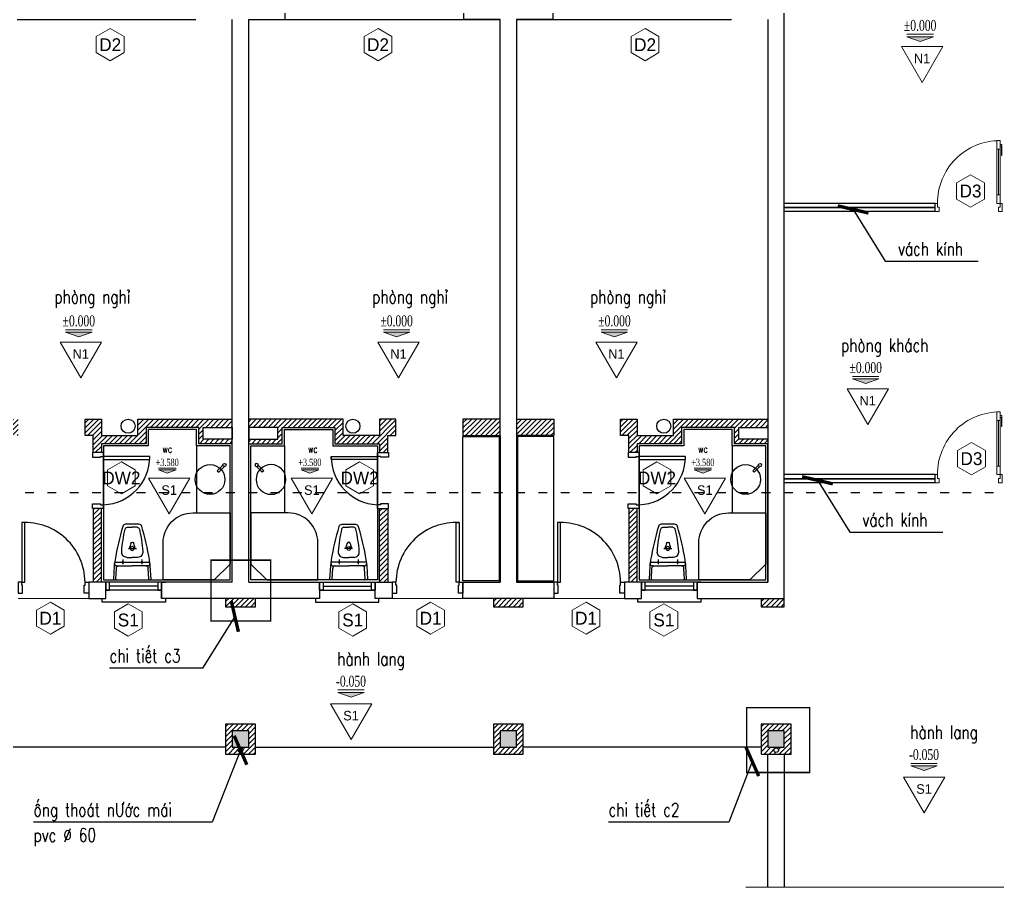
# Model space of a CAD drawing. Header units: inches. Extents: x 7154 to 95401, y -113037 to 84761.
# Drawn here: x 39985 to 53130, y 37877 to 49715 of the extents above; entities that cross this region are included whole.
import ezdxf
from ezdxf.enums import TextEntityAlignment as Align

# ---------------------------------------------------------------- set-up
doc = ezdxf.new("R2010")
doc.units = ezdxf.units.IN
doc.header["$MEASUREMENT"] = 0
doc.linetypes.add('ACAD_ISO03W100', pattern=[30, 12, -18])
doc.linetypes.add('HIDDEN2', pattern=[0.1875, 0.125, -0.0625])
for name, color, linetype in [('1', 1, 'Continuous'), ('33-Thiet bi', 33, 'Continuous'), ('HATCH', 8, 'Continuous'), ('NOITHAT', 8, 'Continuous'), ('TEXT', 2, 'Continuous'), ('THAY', 9, 'Continuous'), ('tuong', 4, 'Continuous')]:
    doc.layers.add(name, color=color, linetype=linetype)
for name, color, linetype, lineweight in [('252 DIM', 251, 'Continuous', 5), ('HACTH', 252, 'Continuous', 5), ('KHUAT', 254, 'HIDDEN2', 15), ('N-CUA', 254, 'Continuous', 18), ('NETMANH', 43, 'Continuous', 15), ('NEW', 2, 'Continuous', 35), ('ZONES', 7, 'Continuous', 18)]:
    doc.layers.add(name, color=color, linetype=linetype, lineweight=lineweight)
doc.styles.add('AVANTH', font='VnAvantH.TTF')
doc.styles.add('ISOCP', font='isocp.shx')
doc.styles.add('VNS', font='vntimeh.shx', dxfattribs={"width": 0.7})
doc.styles.add('VNSIMLI', font='vnsimli.shx', dxfattribs={"width": 0.75})
doc.dimstyles.new('100x2nn', dxfattribs={"dimscale": 2, "dimtxt": 180, "dimasz": 80, "dimexe": 80, "dimexo": 0, "dimgap": 30, "dimtad": 1, "dimdec": 0, "dimzin": 0, "dimdsep": 46, "dimtxsty": 'ISOCP', "dimblk1": 'ARCHTICK', "dimblk2": 'ARCHTICK', "dimsah": 1, "dimcen": 0.09, "dimdle": 80, "dimclrd": 8, "dimclre": 8, "dimclrt": 7, "dimadec": 0, "dimazin": 0, "dimtfac": 1, "dimtdec": 0, "dimtmove": 2, "dimatfit": 3, "dimldrblk": 'ARCHTICK', "dimfxl": 80, "dimtolj": 1, "dimtzin": 0, "dimarcsym": 0})

# ---------------------------------------------------------------- blocks, each defined once
blk = doc.blocks.new('CAODO')
blk.add_hatch(color=256).paths.add_polyline_path([(0, 0), (-225, 80), (225, 80)])
blk.add_line((-224.9999999980209, 123.5442020691989), (225.0000000019791, 123.5442020691989))
blk.add_lwpolyline([(0, 0), (-225, 80), (225, 80), (0, 0)])
at = {"layer": 'ZONES', "style": 'VNS', "width": 0.7}
blk.add_attdef('CAODO', text='', height=187.2, dxfattribs=at).set_placement((1.979060471057892e-09, 273.5442020691989), align=Align.MIDDLE)
blk = doc.blocks.new('D-W')
blk.add_lwpolyline([(0, 0), (-259.8076211353182, -150), (-259.8076211353182, -450), (0, -600), (259.8076211353182, -450), (259.8076211353182, -150)], close=True)
at = {"layer": 'ZONES', "style": 'AVANTH'}
blk.add_attdef('DS', text='', height=240, dxfattribs=at).set_placement((-2.270098775625229e-09, -299.9999999994325), align=Align.MIDDLE)
blk = doc.blocks.new('_ArchTick')
at = {"color": 0, "linetype": 'ByBlock', "const_width": 0.15}
blk.add_lwpolyline([(-0.5, -0.5), (0.5, 0.5)], dxfattribs=at)
blk = doc.blocks.new('c900')
blk.add_line((51.42857142843422, 224.2857142854773), (51.42857142843422, 838.5714285702561))
for points in [[(28.57142857133294, 838.5714285702561), (74.2857142855355, 838.5714285702561), (74.2857142855355, 952.8571428557625), (28.57142857133294, 952.8571428557625), (28.57142857133294, 838.5714285702561)], [(28.57142857133294, 903.0039585628838), (3.851529801933793, 903.0039585628838), (3.851529801933793, 754.6845659462269)], [(28.57142857133294, 878.2840597934846), (8.795509555842727, 878.2840597934846), (8.79550955578452, 754.6845659462269), (3.851529801933793, 754.6845659462269)], [(28.57142857133294, 853.5641610240273), (28.57142857133294, 208.8795950778003)], [(74.2857142855355, 224.2857142854773), (74.28571428559371, 868.9702802317333)], [(74.2857142855355, 224.2857142854773), (28.57142857133294, 224.2857142854773), (28.57142857133294, 109.9999999999709), (74.2857142855355, 109.9999999999709), (74.2857142855355, 224.2857142854773)]]:
    blk.add_lwpolyline(points)
for points in [[(0, 0), (-2.91038304567337e-11, 109.9999999999709), (28.57142857133294, 109.9999999999709), (28.57142857136205, 57.1428571427532), (50.00000000005821, 57.1428571427823), (50.00000000005821, 2.91038304567337e-11)], [(899.9999999985448, 0), (899.9999999985157, 109.9999999999709), (871.4285714271537, 109.9999999999709), (871.4285714271828, 57.1428571427532), (850.0000000000291, 57.1428571427532), (850.0000000000291, 0)]]:
    blk.add_lwpolyline(points, close=True)
at = {"layer": 'NETMANH'}
blk.add_arc((33.06471053045243, 114.4932819590322), 838.3759018727585, 359.6929213673293, 90.30707863267065, dxfattribs=at)
blk = doc.blocks.new('MAT')
blk.add_lwpolyline([(-11.35755759902531, 94.63501609479226), (508.2576846716693, 994.6350160947914), (-530.9727998696653, 994.6350160947914)], close=True)
at = {"layer": 'ZONES', "style": 'AVANTH'}
blk.add_attdef('DS', text='', height=240, dxfattribs=at).set_placement((-11.35755760129905, 694.6350160944285), align=Align.MIDDLE)
blk = doc.blocks.new('XIBET')
at = {"layer": '33-Thiet bi'}
for p, q in [((-66.02929248689907, 706.220556745131), (0, 706.220556745131)), ((66.02929248689907, 706.220556745131), (0, 706.220556745131)), ((52.23952296137577, 421.1284618753707), (-54.90274982096162, 421.1284618753707)), ((2.726524577999953, 505.7740622389247), (-2.726524578058161, 505.7740622389247)), ((2.726524577999953, 505.7740622389247), (-2.726524578058161, 505.7740622389247)), ((-128.4957173447474, 274.4870043593692), (-128.4957173447474, 211.0595450373949)), ((-71.54597075097263, 301.5096359742456), (0, 301.5096359742456)), ((71.54597075097263, 301.5096359742456), (0, 301.5096359742456)), ((128.4957173447474, 274.4870043594274), (128.4957173447474, 211.0595450373949)), ((236.0499985544593, 237.7676659528515), (-236.0499985545175, 237.7676659527933)), ((-221.9702689084806, 10.66388242843095), (-213.9810836329707, 158.463810026471)), ((-208.1361889612162, 187.17880085652), (0, 187.17880085652)), ((208.1361889612162, 187.17880085652), (0, 187.17880085652)), ((221.9702689084806, 10.66388242843095), (213.9810836329707, 158.463810026471)), ((211.86724483734, 0), (-211.86724483734, 0))]:
    blk.add_line(p, q, dxfattribs=at)
blk.add_lwpolyline([(-221.9702689084806, 10.66388242843095, 0.4301201522923362), (-211.86724483734, -5.820766091346741e-11), (-242.2648753333488, -5.820766091346741e-11, -0.4301201522924414), (-252.3678994045476, 10.66388242843095), (-242.8265524625895, 187.17880085652), (-238.2207960226806, 221.5620573553606), (-231.9463501392747, 268.4025459959521, -0.02779184200725333), (-128.3600876654382, 717.4929448834155, -0.3337588197533767), (-89.49052940233378, 746.6916488222196), (0, 746.6916488222196), (89.49052940227557, 746.6916488222196, -0.3337588197533765), (128.3600876654382, 717.4929448832409, -0.02779184200725388), (231.9463501393911, 268.4025459959521), (238.2207960226806, 221.5620573554188), (242.8265524625313, 187.17880085652), (252.3678994045476, 10.66388242843095, -0.4301201522924411), (242.2648753333488, -5.820766091346741e-11), (211.86724483734, -5.820766091346741e-11, 0.4301201522923359), (221.9702689084806, 10.66388242843095)], format="xyb", dxfattribs=at)
for centre, radius in [((-1.746229827404022e-10, 421.1284618751961), 25.29443254817987), ((-128.495717344922, 236.0965224853717), 7.588329764453961), ((128.495717344631, 236.0965224854299), 7.588329764453961)]:
    blk.add_circle(centre, radius, dxfattribs=at)
for centre, radius, start, end in [((1855.491100873624, 230.2638777605607), 2002.865163503528, 166.9438072945399, 175.6187653571626), ((-66.02929248701548, 675.8672376872273), 30.35331905781585, 90, 166.9438072945399), ((66.02929248678265, 675.8672376872273), 30.35331905781585, 13.05619270546012, 90), ((-1855.491100873856, 230.2638777605607), 2002.865163503528, 4.381234642837403, 13.05619270546012), ((-504.2705269657308, 615.435618524556), 500.5761612924828, 337.9003923161561, 345.3220996324002), ((-34.14748394017806, 419.2117127990932), 10.11777301927195, 27.20490451726119, 128.6821874542258), ((-1.746229827404022e-10, 485.7230426337919), 20.2355460385439, 8.165648051314072, 171.8343519486859), ((504.2705269654398, 615.4356185246143), 500.5761612924828, 194.6779003675998, 202.0996076838439), ((34.14748393988702, 419.2117127990932), 10.11777301927733, 51.31781254577417, 152.7950954827388), ((-71.54597075114725, 372.3340471090632), 70.82441113490364, 171.1193408498916, 270), ((71.54597075085621, 372.3340471090632), 70.82441113490364, 270, 8.880659150108363), ((-208.1361889612745, 217.5321199141908), 30.35331905781585, 172.3704490170146, 270), ((-183.6720114195487, 156.825481798558), 30.35331905781585, 90, 176.9059419407229), ((183.6720114193158, 156.825481798558), 30.35331905781585, 3.094058059277133, 90), ((208.1361889610998, 217.5321199141908), 30.35331905781585, 270, 7.629550982985426)]:
    blk.add_arc(centre, radius, start, end, dxfattribs=at)
blk = doc.blocks.new('A$C2BDB501E')
at = {"layer": 'NOITHAT'}
for points in [[(450.0002478131792, 900.00016903301), (0.0002478131791576743, 900.00016903301), (0.0002478131791576743, 0.000169033242855221), (450.0002478131792, 0.000169033242855221)], [(100.5121816672035, 261.8180382300052), (171.9000083723222, 333.2058649351238), (152.9531239360804, 352.1527493713074), (81.56529723096173, 280.7649226661888)]]:
    blk.add_lwpolyline(points, close=True, dxfattribs=at)
for centre, radius in [((270.0002478131792, 450.0001690331264), 200), ((75.96543349442072, 255.9653547144844), 21.49638765943234)]:
    blk.add_circle(centre, radius, dxfattribs=at)

msp = doc.modelspace()

# ---------------------------------------------------------------- hatches: boundary and pattern name
at = {"layer": 'HACTH'}
h = msp.add_hatch(dxfattribs=at)
h.set_pattern_fill('ANSI31', color=256, scale=15, style=0)
h.set_pattern_definition([(45, (39465.19671352231, 42154.73365747905), (-33.67596045400932, 33.67596045400933), [])])
h.paths.add_polyline_path([(41685.1967135258, 44234.73365747998), (42395.19671352627, 44234.73365747998), (42395.19671352627, 44014.73365747998), (42845.19671353814, 44014.73365747998), (42845.19671353814, 44074.73365747998), (42455.19671352627, 44074.73365747998), (42455.19671352627, 44234.73365747998), (42845.19671353768, 44234.73365747998), (42845.19671353744, 44344.73365747998), (41575.1967135258, 44344.73365747998), (41575.1967135258, 44124.73365747998), (41085.19671352603, 44124.73365748045), (41085.19671352603, 44344.73365747998), (40865.19671352603, 44344.73365747998), (40865.1967135258, 44124.73365747998), (40975.19671352603, 44124.73365747998), (40975.1967135258, 43894.73365748045), (41085.19671352603, 43894.73365748045), (41085.19671352603, 44014.73365747998), (41685.1967135258, 44014.73365747998)])
h.paths.add_polyline_path([(41085.19671352557, 43144.73365747998), (40975.19671352557, 43144.73365748045), (40975.19671352534, 42154.73365747998), (41085.19671352557, 42154.73365747905)])
h.paths.add_polyline_path([(39965.19671352487, 44344.73365747998), (39465.19671352231, 44344.73365747998), (39465.19671352231, 44124.73365747998), (39965.19671352487, 44124.73365747998)])
h = msp.add_hatch(dxfattribs=at)
h.set_pattern_fill('ANSI31', color=256, scale=15, style=0)
h.set_pattern_definition([(45, (43065.1967135251, 42154.73365747998), (-33.67596045400932, 33.67596045400933), [])])
h.paths.add_polyline_path([(47165.19671352068, 44344.73365747998), (46665.19671352603, 44344.73365747998), (46665.1967135258, 44124.73365747998), (47165.19671352068, 44124.73365747998)])
h.paths.add_polyline_path([(46445.19671352394, 44344.73365747998), (45945.19671352906, 44344.73365747998), (45945.19671352929, 44124.73365747998), (46445.19671352371, 44124.73365747998)])
h.paths.add_polyline_path([(45045.19671352487, 44344.73365747952), (44825.19671352464, 44344.73365747998), (44825.19671352464, 44124.73365747998), (44335.19671352487, 44124.73365747998), (44335.19671352487, 44344.73365747998), (43065.1967135251, 44344.73365747998), (43065.1967135251, 44234.73365747998), (43455.1967135244, 44234.73365747998), (43455.1967135244, 44074.73365747998), (43065.1967135251, 44074.73365747998), (43065.1967135251, 44014.73365747998), (43515.1967135244, 44014.73365747998), (43515.1967135244, 44234.73365747998), (44225.19671352487, 44234.73365747998), (44225.19671352487, 44014.73365747998), (44825.19671352464, 44014.73365747998), (44825.19671352464, 43894.73365747998), (44935.19671352487, 43894.73365747998), (44935.19671352464, 44124.73365747998), (45045.19671352487, 44124.73365747998)])
h.paths.add_polyline_path([(44935.19671352487, 43144.73365747998), (44825.19671352487, 43144.73365747998), (44825.19671352464, 42154.73365747998), (44935.19671352464, 42154.73365747998)])
h = msp.add_hatch(dxfattribs=at)
h.set_pattern_fill('ANSI31', color=256, scale=15, style=0)
h.set_pattern_definition([(45, (48065.1967135251, 42154.73365747905), (-33.67596045400932, 33.67596045400933), [])])
h.paths.add_polyline_path([(48285.19671352487, 43144.73365747998), (48175.19671352487, 43144.73365747998), (48175.19671352487, 42154.73365747952), (48285.1967135251, 42154.73365747905)])
h.paths.add_polyline_path([(48885.19671352487, 44234.73365747998), (49595.19671352534, 44234.73365747998), (49595.19671352534, 44014.73365747998), (50045.19671353721, 44014.73365747998), (50045.19671353721, 44074.73365747998), (49655.19671352534, 44074.73365747998), (49655.19671352534, 44234.73365747998), (50045.19671353674, 44234.73365747998), (50045.19671353651, 44344.73365747998), (48775.19671352487, 44344.73365747998), (48775.19671352487, 44124.73365747998), (48285.1967135251, 44124.73365747998), (48285.1967135251, 44344.73365747998), (48065.1967135251, 44344.73365747998), (48065.1967135251, 44124.73365747952), (48175.1967135251, 44124.73365747998), (48175.19671352487, 43894.73365747998), (48285.1967135251, 43894.73365747998), (48285.1967135251, 44014.73365747998), (48885.19671352487, 44014.73365747998)])
h = msp.add_hatch(dxfattribs=at)
h.set_pattern_fill('ANSI31', color=256, scale=15, style=0)
h.set_pattern_definition([(45, (42755.19671352464, 41824.73365747998), (-33.67596045400932, 33.67596045400933), [])])
h.paths.add_polyline_path([(43155.19671352464, 41934.73365747998), (42755.19671352464, 41934.73365747998), (42755.19671352464, 41824.73365747998), (43155.19671352464, 41824.73365747998)])
h = msp.add_hatch(dxfattribs=at)
h.set_pattern_fill('ANSI31', color=256, scale=15, style=0)
h.set_pattern_definition([(45, (46355.19671352464, 41824.73365747998), (-33.67596045400932, 33.67596045400933), [])])
h.paths.add_polyline_path([(46755.19671352464, 41934.73365747998), (46355.19671352464, 41934.73365747998), (46355.19671352464, 41824.73365747998), (46755.19671352464, 41824.73365747998)])
h = msp.add_hatch(dxfattribs=at)
h.set_pattern_fill('ANSI31', color=256, scale=15, style=0)
h.set_pattern_definition([(45, (49955.19671352464, 41824.73365747998), (-33.67596045400932, 33.67596045400933), [])])
h.paths.add_polyline_path([(50265.19671352487, 41934.73365747998), (49955.19671352464, 41934.73365747998), (49955.19671352464, 41824.73365747998), (50265.19671352487, 41824.73365747998)])
h = msp.add_hatch(dxfattribs=at)
h.set_pattern_fill('ANSI31', color=256, scale=15, style=0)
h.set_pattern_definition([(45, (39155.19671352487, 39844.73365747998), (-33.67596045400932, 33.67596045400933), [])])
h.paths.add_polyline_path([(43155.19671352487, 40244.73365747998), (42755.19671352487, 40244.73365747998), (42755.19671352487, 39844.73365747998), (43155.19671352487, 39844.73365747998)])
h.paths.add_polyline_path([(43065.19671352487, 40154.73365747998), (43065.19671352487, 39934.73365747998), (42845.19671352487, 39934.73365747998), (42845.19671352487, 40154.73365747998)], flags=16)
h.paths.add_polyline_path([(42985.19671352487, 39895.90039394866, -1), (42925.19671352487, 39895.90039394866, -1)], flags=16)
h.paths.add_polyline_path([(39555.19671352487, 40244.73365747998), (39155.19671352487, 40244.73365747998), (39155.19671352487, 39844.73365747998), (39555.19671352487, 39844.73365747998)])
h.paths.add_polyline_path([(39465.19671352487, 40154.73365747998), (39465.19671352487, 39934.73365747998), (39245.19671352487, 39934.73365747998), (39245.19671352487, 40154.73365747998)], flags=16)
h = msp.add_hatch(dxfattribs=at)
h.set_pattern_fill('ANSI31', color=256, scale=15, style=0)
h.set_pattern_definition([(45, (46355.19671352487, 39844.73365747998), (-33.67596045400932, 33.67596045400933), [])])
h.paths.add_polyline_path([(50355.19671352464, 40244.73365747998), (49955.19671352464, 40244.73365747998), (49955.19671352464, 39844.73365747998), (50355.19671352464, 39844.73365747998)])
h.paths.add_polyline_path([(50265.19671352464, 40154.73365747998), (50265.19671352464, 39934.73365747998), (50045.19671352464, 39934.73365747998), (50045.19671352464, 40154.73365747998)], flags=16)
h.paths.add_polyline_path([(50185.19671352464, 39895.90039394866, -1), (50125.19671352464, 39895.90039394866, -1)], flags=16)
h.paths.add_polyline_path([(46755.19671352464, 40244.73365747998), (46355.19671352487, 40244.73365747998), (46355.19671352487, 39844.73365747998), (46755.19671352487, 39844.73365747998)])
h.paths.add_polyline_path([(46665.19671352464, 40154.73365747998), (46665.19671352464, 39934.73365747998), (46445.19671352464, 39934.73365747998), (46445.19671352464, 40154.73365747998)], flags=16)
at = {"layer": 'HATCH'}
for points in [[(43065.19671352487, 40154.73365747998), (42845.19671352487, 40154.73365747998), (42845.19671352487, 39934.73365747998), (43065.19671352487, 39934.73365747998)], [(46665.19671352464, 40154.73365747998), (46445.19671352464, 40154.73365747998), (46445.19671352464, 39934.73365747998), (46665.19671352464, 39934.73365747998)], [(50265.19671352464, 40154.73365747998), (50045.19671352464, 40154.73365747998), (50045.19671352464, 39934.73365747998), (50265.19671352464, 39934.73365747998)]]:
    msp.add_hatch(color=256, dxfattribs=at).paths.add_polyline_path(points)

# ---------------------------------------------------------------- linework, layer by layer
at = {"layer": '1', "linetype": 'ACAD_ISO03W100', "ltscale": 10}
msp.add_lwpolyline([(31359.215075891, 43357.53859032854), (60106.10053763818, 43357.53859032854), (60106.10053763818, 48117.08162346133), (68079.86114910129, 48117.08162346133)], dxfattribs=at)
at = {"layer": 'HACTH'}
for p, q in [((39965.19671352836, 41934.73365747998), (40915.19671352534, 41934.73365747952)), ((44995.19671352487, 41934.73365747998), (45945.19671352557, 41934.73365747998)), ((47165.19671352464, 41934.73365747998), (48115.19671352487, 41934.73365747998))]:
    msp.add_line(p, q, dxfattribs=at)
at = {"layer": 'HACTH', "linetype": 'Continuous'}
msp.add_lwpolyline([(49747.16204620595, 38053.44843911123), (57200.7878380341, 38053.44843911123), (57200.7878380341, 38237.55475342623), (57488.12260257476, 37876.85221692151), (57488.12260257476, 38053.44843911123), (64973.05305525777, 38053.44843911123)], dxfattribs=at)
at = {"layer": 'HATCH', "linetype": 'Continuous'}
for p, q in [((39955.19671352417, 49714.73365747998), (42355.19671352487, 49714.73365747998)), ((43555.19671352417, 49714.73365747998), (45955.19671352487, 49714.73365747998)), ((47155.19671352417, 49714.73365747998), (49555.19671352487, 49714.73365747998))]:
    msp.add_line(p, q, dxfattribs=at)
at = {"layer": 'KHUAT', "color": 1, "ltscale": 1000, "const_width": 20}
for points in [[(42559.57462320197, 42448.93233818351), (43360.70572469709, 42448.93233818351), (43360.70572469709, 41633.25401333231), (42559.57462320197, 41633.25401333231)], [(49758.72744852095, 40466.53698890074), (50605.89444558206, 40466.53698890074), (50605.89444558206, 39596.363189372), (49758.72744852095, 39596.363189372)]]:
    msp.add_lwpolyline(points, close=True, dxfattribs=at)
at = {"layer": 'NEW'}
for p, q in [((52295.19671352603, 47189.73365747812), (50265.1967135251, 47189.73365747812)), ((52295.19671352603, 43544.73365747998), (50265.1967135251, 43544.73365747998))]:
    msp.add_line(p, q, dxfattribs=at)
at = {"layer": 'NOITHAT'}
for p, q in [((41115.19671352557, 43144.73365748045), (41115.1967135258, 43894.73365748045)), ((44795.19671352487, 43144.73365747998), (44795.19671352487, 43894.73365747998)), ((48315.19671352487, 43144.73365747998), (48315.19671352487, 43894.73365747998))]:
    msp.add_line(p, q, dxfattribs=at)
for points in [[(41115.19671352534, 42184.73365748045), (42815.1967135258, 42184.73365747998), (42815.19671352627, 43984.73365747998), (42365.19671352627, 43984.73365747998), (42365.19671352627, 44204.73365747998), (41715.1967135258, 44204.73365747998), (41715.1967135258, 43984.73365747998), (41115.19671352603, 43984.73365748185)], [(44795.19671352487, 42184.73365747998), (43095.1967135244, 42184.73365747998), (43095.1967135244, 43984.73365747998), (43545.1967135244, 43984.73365747998), (43545.1967135244, 44204.73365747998), (44195.19671352487, 44204.73365747998), (44195.19671352487, 43984.73365747998), (44795.19671352464, 43984.73365748185)], [(48315.19671352487, 42184.73365747998), (50015.19671352534, 42184.73365747952), (50015.19671352557, 43984.73365747998), (49565.19671352534, 43984.73365747998), (49565.19671352534, 44204.73365747998), (48915.19671352487, 44204.73365747998), (48915.19671352487, 43984.73365747952), (48315.1967135251, 43984.73365748185)], [(45945.19671352464, 44109.73365747998), (46430.19671352278, 44109.73365747998), (46430.19671352278, 42169.73365747998), (45945.19671352464, 42169.73365747998)], [(47165.19671352534, 44109.73365747998), (46680.19671352697, 44109.73365747998), (46680.1967135265, 42169.73365747998), (47165.19671352464, 42169.73365747952)], [(41115.1967135258, 43894.73365748045), (40965.1967135258, 43894.73365748045), (40965.1967135258, 43834.73365748045), (41075.1967135258, 43834.73365748045), (41075.1967135258, 43844.73365748045), (41115.1967135258, 43844.73365748045)], [(41735.19671352557, 43804.73365747998), (41735.19671352557, 43844.73365747998), (41115.19671352557, 43844.73365748045), (41115.19671352557, 43804.73365748045)], [(44175.1967135251, 43804.73365747998), (44175.1967135251, 43844.73365747998), (44795.1967135251, 43844.73365747998), (44795.1967135251, 43804.73365747998)], [(44795.19671352487, 43894.73365747998), (44945.19671352487, 43894.73365747998), (44945.19671352487, 43834.73365747998), (44835.19671352487, 43834.73365747998), (44835.19671352487, 43844.73365747998), (44795.19671352487, 43844.73365747998)], [(48315.19671352487, 43894.73365747998), (48165.19671352487, 43894.73365747998), (48165.19671352487, 43834.73365747998), (48275.19671352487, 43834.73365747998), (48275.19671352487, 43844.73365747998), (48315.19671352487, 43844.73365747998)], [(48935.19671352464, 43804.73365747998), (48935.19671352464, 43844.73365747998), (48315.19671352464, 43844.73365747998), (48315.19671352464, 43804.73365747998)], [(41115.19671352557, 43144.73365748045), (40965.19671352557, 43144.73365748045), (40965.19671352557, 43204.73365748045), (41075.19671352557, 43204.73365748045), (41075.19671352557, 43194.73365748045), (41115.19671352557, 43194.73365748045)], [(44795.19671352487, 43144.73365747998), (44945.19671352487, 43144.73365747998), (44945.19671352487, 43204.73365747998), (44835.19671352487, 43204.73365747998), (44835.19671352487, 43194.73365747998), (44795.19671352487, 43194.73365747998)], [(48315.19671352487, 43144.73365747998), (48165.19671352487, 43144.73365747998), (48165.19671352487, 43204.73365747998), (48275.19671352487, 43204.73365747998), (48275.19671352487, 43194.73365747998), (48315.19671352487, 43194.73365747998)], [(40055.19671352464, 42154.73365747998), (40055.19671352464, 42954.73365747998), (40015.19671352487, 42954.73365747998), (40015.19671352464, 42154.73365747998)], [(45855.19671352929, 42154.73365747998), (45855.19671352929, 42954.73365747998), (45895.19671352929, 42954.73365747998), (45895.19671352929, 42154.73365747998)], [(47255.19671352021, 42154.73365747998), (47255.19671352045, 42954.73365747998), (47215.19671352045, 42954.73365747998), (47215.19671352045, 42154.73365747998)], [(39965.19671352464, 42154.73365747998), (39965.19671352464, 42004.73365747998), (40025.19671352464, 42004.73365747998), (40025.19671352464, 42114.73365747998), (40015.19671352464, 42114.73365747998), (40015.19671352464, 42154.73365747998)], [(40915.19671352464, 42154.73365747998), (40915.19671352464, 42004.73365747998), (40855.19671352464, 42004.73365747998), (40855.19671352464, 42114.73365747998), (40865.19671352464, 42114.73365747998), (40865.19671352464, 42154.73365747998)], [(44995.19671352929, 42154.73365747998), (44995.19671352929, 42004.73365747998), (45055.19671352929, 42004.73365747998), (45055.19671352929, 42114.73365747998), (45045.19671352929, 42114.73365747998), (45045.19671352929, 42154.73365747998)], [(45945.19671352929, 42154.73365747998), (45945.19671352929, 42004.73365747998), (45885.19671352929, 42004.73365747998), (45885.19671352929, 42114.73365747998), (45895.19671352929, 42114.73365747998), (45895.19671352929, 42154.73365747998)], [(47165.19671352045, 42154.73365747998), (47165.19671352045, 42004.73365747998), (47225.19671352045, 42004.73365747998), (47225.19671352045, 42114.73365747998), (47215.19671352045, 42114.73365747998), (47215.19671352045, 42154.73365747998)], [(48115.19671352045, 42154.73365747998), (48115.19671352045, 42004.73365747998), (48055.19671352045, 42004.73365747998), (48055.19671352045, 42114.73365747998), (48065.19671352045, 42114.73365747998), (48065.19671352045, 42154.73365747998)]]:
    msp.add_lwpolyline(points, close=True, dxfattribs=at)
for points in [[(42815.19671352557, 42396.86569183576), (42603.06467916956, 42184.73365747998), (41915.19671352557, 42184.73365747998), (41915.1967135258, 42684.73365747998, -0.4142135623730951), (42315.1967135258, 43084.73365747998), (42815.1967135258, 43084.73365747998)], [(43095.19671352464, 42396.86569183576), (43307.32874788065, 42184.73365747998), (43995.19671352464, 42184.73365747998), (43995.19671352464, 42684.73365747998, 0.4142135623730951), (43595.19671352464, 43084.73365747998), (43095.19671352464, 43084.73365747998)], [(50015.1967135251, 42396.86569183576), (49803.0646791691, 42184.73365747998), (49115.1967135251, 42184.73365747998), (49115.1967135251, 42684.73365747998, -0.4142135623730951), (49515.1967135251, 43084.73365747998), (50015.1967135251, 43084.73365747998)]]:
    msp.add_lwpolyline(points, format="xyb", close=True, dxfattribs=at)
for centre in [(41444.68243437773, 44249.73365747998), (44465.71099267295, 44249.73365747998), (48644.68243437679, 44249.73365747998)]:
    msp.add_circle(centre, 94.81512087618466, dxfattribs=at)
for centre, radius, start, end in [((41088.98494146275, 43840.42796314019), 646.2261162754045, 272.3246290868052, 0.3817548238765098), ((44821.40848558792, 43840.42796314019), 646.2261162755032, 179.6182451761235, 267.6753709131948), ((48288.98494146205, 43840.42796314019), 646.2261162755772, 272.3246290868052, 0.3817548238765098), ((40056.65407204372, 42147.21960090636), 808.5775560447333, 0.5324534731467264, 92.93895570488476), ((45853.73935501045, 42147.21960090636), 808.5775560447279, 87.06104429511524, 179.4675465268533), ((47256.65407203929, 42147.21960090636), 808.5775560447619, 0.5324534731467264, 92.93895570488476)]:
    msp.add_arc(centre, radius, start, end, dxfattribs=at)
at = {"layer": 'THAY', "ltscale": 400}
for p, q in [((52295.19671352603, 47244.73365747812), (50265.1967135251, 47244.73365747812)), ((52295.19671352603, 47134.73365747812), (52295.19671352603, 47244.73365747812)), ((52295.19671352603, 47134.73365747766), (52295.19671352603, 47244.73365747719)), ((52295.19671352603, 47134.73365747766), (50265.19671352487, 47134.73365747719)), ((52295.19671352603, 43599.73365747998), (50265.1967135251, 43599.73365747998)), ((52295.19671352603, 43489.73365747998), (52295.19671352603, 43599.73365747998)), ((52295.19671352603, 43489.73365747998), (52295.19671352603, 43599.73365747952)), ((52295.19671352603, 43489.73365747998), (50265.19671352487, 43489.73365747952)), ((42755.19671352487, 39934.73365747998), (39555.19671352487, 39934.73365747905)), ((43155.19671352487, 39934.73365747998), (46355.19671352487, 39934.73365747905)), ((49955.19671352464, 39934.73365747998), (46755.19671352487, 39934.73365747905)), ((50045.19671352929, 38053.44843911123), (50045.19671352929, 39844.73365747998)), ((50265.19671352929, 39844.73365747998), (50265.19671352929, 38053.44843911123))]:
    msp.add_line(p, q, dxfattribs=at)
at = {"layer": 'THAY'}
for p, q in [((41895.19671352045, 42154.73365747859), (41145.19671352021, 42154.73365747905)), ((41845.19671352021, 42099.73365747859), (41195.19671352021, 42099.73365747905)), ((41845.19671352045, 42154.73365747859), (41845.19671352021, 42044.73365747859)), ((44015.19671352953, 42154.73365747859), (44765.19671352953, 42154.73365747905)), ((44065.19671352953, 42154.73365747859), (44065.19671352953, 42044.73365747859)), ((44065.19671352953, 42099.73365747859), (44715.19671352953, 42099.73365747905)), ((49095.19671352045, 42154.73365747905), (48345.19671352045, 42154.73365747905)), ((49045.19671352045, 42099.73365747905), (48395.19671352045, 42099.73365747905)), ((49045.19671352045, 42154.73365747905), (49045.19671352045, 42044.73365747905)), ((41895.19671352021, 42044.73365747859), (41145.19671352021, 42044.73365747905)), ((44015.19671352953, 42044.73365747859), (44765.19671352953, 42044.73365747905)), ((49095.19671352045, 42044.73365747905), (48345.19671352045, 42044.73365747905))]:
    msp.add_line(p, q, dxfattribs=at)
for points in [[(41945.19671352021, 41934.73365747952), (41945.19671352021, 41884.73365747952), (41095.19671352021, 41884.73365747998), (41095.19671352021, 41934.73365747905)], [(43965.19671352953, 41934.73365747952), (43965.19671352953, 41884.73365747952), (44815.19671352953, 41884.73365747998), (44815.19671352953, 41934.73365747905)], [(49145.19671352045, 41934.73365747998), (49145.19671352045, 41884.73365747998), (48295.19671352045, 41884.73365747998), (48295.19671352045, 41934.73365747998)]]:
    msp.add_lwpolyline(points, dxfattribs=at)
at = {"layer": 'tuong', "ltscale": 400}
for p, q in [((43555.19671352417, 49714.73365747719), (43555.19671352417, 49934.73365747719)), ((42845.19671354257, 42154.7336574865), (42845.1967135244, 49714.73365748278)), ((43065.1967135251, 42154.7336574865), (43065.19671352557, 49714.73365747905)), ((43065.19671352557, 49714.73365747905), (43555.19671352417, 49714.73365747719)), ((45955.19671352487, 49714.73365747812), (46445.19671352534, 49714.73365747998)), ((46665.1967135251, 49714.73365747998), (47155.19671352394, 49714.73365747579)), ((50045.1967135251, 49714.73365747998), (50045.19671354117, 42154.7336574865)), ((50045.19671352487, 44014.73365747952), (50045.19671352487, 42374.73365747998)), ((41085.19671352557, 43144.73365748045), (40975.19671352557, 43144.73365748045)), ((40975.19671352557, 43144.73365748045), (40975.19671352534, 42154.73365747998)), ((41085.19671352557, 42154.73365747998), (41085.19671352557, 43144.73365748045)), ((44825.19671352487, 43144.73365747998), (44935.19671352487, 43144.73365747998)), ((44825.19671352464, 42154.73365747998), (44825.19671352487, 43144.73365747998)), ((44935.19671352487, 43144.73365747998), (44935.19671352487, 42154.73365747998)), ((48285.19671352487, 43144.73365747998), (48175.19671352487, 43144.73365747998)), ((48175.19671352487, 43144.73365747998), (48175.19671352487, 42154.73365747998)), ((48285.1967135251, 42154.73365747998), (48285.19671352487, 43144.73365747998)), ((50045.19671352487, 42314.73365747998), (50045.19671352487, 42154.73365747998)), ((50045.19671352464, 42154.73365747952), (50045.19671352464, 42314.73365747998)), ((41145.19671352534, 42154.73365747905), (40915.19671352534, 42154.73365748045)), ((40915.19671352534, 42154.73365748045), (40915.19671352534, 41934.73365748045)), ((41145.19671352534, 42154.73365747998), (41085.19671352557, 42154.73365747998)), ((41145.19671352534, 41934.73365747998), (41145.19671352534, 42154.73365747998)), ((41945.19671352045, 42154.73365747905), (41895.19671352045, 42154.73365747905)), ((41945.19671352045, 42154.73365747998), (41895.19671352045, 42154.73365747998)), ((42845.19671352487, 42154.7336574865), (41895.19671352045, 42154.73365747905)), ((41895.19671352045, 42154.73365747905), (41895.19671352045, 41934.73365747905)), ((43065.1967135251, 42154.7336574865), (44015.19671352953, 42154.73365747905)), ((43965.19671352929, 42154.73365747905), (44015.19671352953, 42154.73365747905)), ((43965.19671352929, 42154.73365747998), (44015.19671352953, 42154.73365747998)), ((44015.19671352953, 42154.73365747905), (44015.19671352953, 41934.73365747905)), ((44765.19671352487, 41934.73365747998), (44765.19671352487, 42154.73365747998)), ((44765.19671352487, 42154.73365747998), (44995.1967135244, 42154.73365747998)), ((44935.19671352487, 42154.73365747998), (44995.19671352487, 42154.73365747998)), ((44995.19671352487, 42154.73365747998), (44995.19671352487, 41934.73365747998)), ((47165.19671352045, 42154.73365747952), (47165.19671352045, 41934.73365747998)), ((48285.19671352068, 42154.73365747905), (48115.19671352487, 42154.73365747998)), ((48115.19671352487, 42154.73365747998), (48115.19671352487, 41934.73365747998)), ((48345.19671352487, 42154.73365747998), (48285.1967135251, 42154.73365747998)), ((48345.19671352487, 41934.73365747998), (48345.19671352487, 42154.73365747998)), ((49145.19671352068, 42154.73365747905), (49095.19671352045, 42154.73365747905)), ((49145.19671352068, 42154.73365747998), (49095.19671352045, 42154.73365747998)), ((49095.19671352045, 42154.73365747905), (49095.19671352045, 41934.73365747998)), ((40915.19671352534, 41934.73365748045), (41145.19671352534, 41934.73365747998)), ((44995.19671352487, 41934.73365747998), (44765.19671352487, 41934.73365747998)), ((48115.19671352487, 41934.73365747998), (48345.19671352487, 41934.73365747998)), ((49095.19671352045, 41934.73365747998), (50265.19671352487, 41934.73365747998))]:
    msp.add_line(p, q, dxfattribs=at)
at = {"layer": 'tuong'}
msp.add_line((45945.19671352557, 42154.73365747998), (46445.19671352906, 42154.73365747998), dxfattribs=at)
for points in [[(49955.19671352464, 41934.73365747998), (49955.19671352464, 41824.73365747998), (50265.19671352487, 41824.73365747998), (50265.19671352487, 51814.73365747998)], [(42755.19671352464, 41934.73365747998), (42755.19671352464, 41824.73365747998), (43155.19671352464, 41824.73365747998), (43155.19671352464, 41934.73365747998)], [(46355.19671352464, 41934.73365747998), (46355.19671352464, 41824.73365747998), (46755.19671352464, 41824.73365747998), (46755.19671352464, 41934.73365747998)]]:
    msp.add_lwpolyline(points, dxfattribs=at)
at = {"layer": 'tuong', "ltscale": 400}
for points in [[(46445.1967135286, 49714.73365747812), (45955.19671352487, 49714.73365747533), (45955.19671352487, 49934.73365747812), (47155.19671352394, 49934.73365747533)], [(46755.19671352673, 49934.73365747766), (47155.19671352394, 49934.73365747719), (47155.19671352394, 49714.73365747533), (46665.1967135286, 49714.73365747812)], [(46445.19671352184, 42154.73365747905), (46445.1967135286, 49714.73365747998)], [(46665.1967135286, 49714.73365747998), (46665.19671352487, 42154.73365747998)], [(42845.1967135251, 42154.7336574865), (42845.1967135258, 44014.73365747998), (42395.19671352627, 44014.73365747998), (42395.19671352627, 44234.73365747998), (41685.1967135258, 44234.73365747998), (41685.1967135258, 44014.73365747998), (41085.19671352603, 44014.73365747998), (41085.19671352603, 43894.73365748045), (40975.1967135258, 43894.73365748045), (40975.19671352603, 44124.73365747998), (40865.1967135258, 44124.73365747998), (40865.19671352603, 44344.73365747998), (41085.19671352603, 44344.73365747998), (41085.19671352603, 44124.73365747998), (41575.1967135258, 44124.73365747998), (41575.1967135258, 44344.73365747998), (42845.19671352603, 44344.73365747998)], [(43065.1967135251, 42154.7336574865), (43065.19671352487, 44014.73365747998), (43515.1967135244, 44014.73365747998), (43515.1967135244, 44234.73365747998), (44225.19671352487, 44234.73365747998), (44225.19671352487, 44014.73365747998), (44825.19671352464, 44014.73365747998), (44825.19671352464, 43894.73365747998), (44935.19671352487, 43894.73365747998), (44935.19671352464, 44124.73365747998), (45045.19671352487, 44124.73365747998), (45045.19671352487, 44344.73365747998), (44825.19671352464, 44344.73365747998), (44825.19671352464, 44124.73365747998), (44335.19671352487, 44124.73365747998), (44335.19671352487, 44344.73365747998), (43065.19671352487, 44344.73365747998)], [(46445.1967135286, 44344.73365747998), (45945.19671352906, 44344.73365747998), (45945.19671352929, 44124.73365747998), (46445.1967135286, 44124.73365747998)], [(46665.19671352115, 44344.73365747998), (47165.19671352068, 44344.73365747998), (47165.19671352068, 44124.73365747998), (46665.19671352115, 44124.73365747998)], [(49095.19671352045, 42154.73365747905), (50045.19671352464, 42154.7336574865), (50045.1967135251, 44014.73365747998), (49595.19671352534, 44014.73365747998), (49595.19671352534, 44234.73365747998), (48885.19671352487, 44234.73365747998), (48885.19671352487, 44014.73365747998), (48285.1967135251, 44014.73365747998), (48285.1967135251, 43894.73365747998), (48175.19671352487, 43894.73365747998), (48175.1967135251, 44124.73365747998), (48065.1967135251, 44124.73365747998), (48065.1967135251, 44344.73365747952), (48285.1967135251, 44344.73365747998), (48285.1967135251, 44124.73365747998), (48775.19671352487, 44124.73365747998), (48775.19671352487, 44344.73365747998), (50045.1967135251, 44344.73365747998)], [(47165.19671352464, 41934.73365747998), (45945.19671352557, 41934.73365747998), (45945.19671352557, 42154.73365747998), (46445.19671352487, 42154.73365747905), (46445.1967135258, 44124.73365747998)], [(46445.19671352371, 44124.73365747998), (46445.19671352487, 42154.73365747905)], [(46665.1967135258, 44124.73365747998), (46665.19671352487, 42154.73365747905)], [(41085.19671352557, 43144.73365748045), (40975.19671352557, 43144.73365748045), (40975.19671352091, 42154.73365747998), (40915.1967135258, 42154.73365747998), (40915.19671352557, 41934.73365747998), (41145.19671352091, 41934.73365747998), (41145.19671352091, 42154.73365747998), (41085.19671352115, 42154.73365747998), (41085.19671352557, 43144.73365748045)], [(44825.19671352487, 43144.73365747998), (44935.19671352487, 43144.73365747998), (44935.19671352929, 42154.73365747952), (44995.1967135244, 42154.73365747998), (44995.1967135244, 41934.73365747998), (44765.19671352929, 41934.73365747998), (44765.19671352929, 42154.73365747998), (44825.19671352906, 42154.73365747998), (44825.19671352487, 43144.73365747998)], [(48285.19671352487, 43144.73365747998), (48175.19671352487, 43144.73365747998), (48175.19671352045, 42154.73365747952), (48115.19671352534, 42154.73365747998), (48115.1967135251, 41934.73365747998), (48345.19671352045, 41934.73365747952), (48345.19671352045, 42154.73365747998), (48285.19671352068, 42154.73365747952), (48285.19671352487, 43144.73365747998)], [(43155.19671352464, 41934.73365747998), (41895.19671352068, 41934.73365747998), (41895.19671352068, 42154.73365747952), (41945.19671352045, 42154.73365747952)], [(44015.19671352906, 42154.73365748278), (44015.19671352906, 41934.73365747998), (43155.19671352464, 41934.73365747998)], [(46665.19671352487, 42154.73365747998), (47165.19671352464, 42154.73365748185), (47165.19671352464, 41934.73365747998), (46755.19671352464, 41934.73365747998)]]:
    msp.add_lwpolyline(points, dxfattribs=at)
for points in [[(42845.1967135258, 44074.73365747998), (42455.19671352627, 44074.73365747998), (42455.19671352627, 44234.73365747998), (42845.1967135258, 44234.73365747998)], [(42845.19671355118, 44074.73365747998), (42455.19671355141, 44074.73365747998), (42455.19671355141, 44234.73365747998), (42845.19671355118, 44234.73365747998)], [(43065.19671352487, 44074.73365747998), (43455.1967135244, 44074.73365747998), (43455.1967135244, 44234.73365747998), (43065.19671352487, 44234.73365747998)], [(43065.19671349949, 44074.73365747998), (43455.19671349926, 44074.73365747998), (43455.19671349926, 44234.73365747998), (43065.19671349949, 44234.73365747998)], [(50045.1967135251, 44074.73365747998), (49655.19671352534, 44074.73365747998), (49655.19671352534, 44234.73365747998), (50045.1967135251, 44234.73365747998)], [(50045.19671355025, 44074.73365747998), (49655.19671355071, 44074.73365747998), (49655.19671355071, 44234.73365747998), (50045.19671355025, 44234.73365747998)]]:
    msp.add_lwpolyline(points, close=True, dxfattribs=at)
at = {"layer": 'tuong'}
for points in [[(41195.19671352021, 42154.73365747905), (41145.19671352021, 42154.73365747905), (41145.19671352021, 42044.73365747952), (41195.19671352021, 42044.73365747952)], [(41895.19671352045, 42154.73365747859), (41845.19671352045, 42154.73365747859), (41845.19671352021, 42044.73365747859), (41895.19671352021, 42044.73365747859)], [(44015.19671352953, 42154.73365747859), (44065.19671352953, 42154.73365747859), (44065.19671352953, 42044.73365747859), (44015.19671352953, 42044.73365747859)], [(44715.19671352953, 42154.73365747905), (44765.19671352976, 42154.73365747905), (44765.19671352976, 42044.73365747952), (44715.19671352953, 42044.73365747952)], [(48395.19671352045, 42154.73365747905), (48345.19671352045, 42154.73365747905), (48345.19671352045, 42044.73365747998), (48395.19671352045, 42044.73365747998)], [(49095.19671352045, 42154.73365747905), (49045.19671352045, 42154.73365747905), (49045.19671352045, 42044.73365747905), (49095.19671352045, 42044.73365747905)], [(43155.19671352487, 39844.73365747998), (43155.19671352487, 40244.73365747998), (42755.19671352487, 40244.73365747998), (42755.19671352487, 39844.73365747998)], [(46755.19671352487, 39844.73365747998), (46755.19671352487, 40244.73365747998), (46355.19671352487, 40244.73365747998), (46355.19671352487, 39844.73365747998)], [(50355.19671352464, 39844.73365747998), (50355.19671352464, 40244.73365747998), (49955.19671352464, 40244.73365747998), (49955.19671352464, 39844.73365747998)], [(42845.19671352487, 39934.73365747998), (43065.19671352487, 39934.73365747998), (43065.19671352487, 40154.73365747998), (42845.19671352487, 40154.73365747998)], [(46445.19671352464, 39934.73365747998), (46665.19671352464, 39934.73365747998), (46665.19671352464, 40154.73365747998), (46445.19671352464, 40154.73365747998)], [(50045.19671352464, 39934.73365747998), (50265.19671352464, 39934.73365747998), (50265.19671352464, 40154.73365747998), (50045.19671352464, 40154.73365747998)]]:
    msp.add_lwpolyline(points, close=True, dxfattribs=at)
for centre in [(42955.19671352487, 39895.90039394866), (50155.19671352464, 39895.90039394866)]:
    msp.add_circle(centre, 30, dxfattribs=at)

# ---------------------------------------------------------------- block references
at = {"layer": '252 DIM', "rotation": 180}
for p in [(42815.19696133956, 43984.73382651317), (50015.19696133863, 43984.73382651317)]:
    msp.add_blockref('A$C2BDB501E', p, dxfattribs=at)
at = {"layer": '252 DIM', "xscale": -1, "rotation": 180}
msp.add_blockref('A$C2BDB501E', (43095.19646571111, 43984.73382651317), dxfattribs=at)
at = {"layer": 'N-CUA', "xscale": -1}
for p in [(53195.19671352464, 47134.73365747766), (53195.19671352464, 43489.73365747998)]:
    msp.add_blockref('c900', p, dxfattribs=at)
at = {"layer": 'NETMANH', "xscale": -1}
for p in [(41500.1967135264, 42184.73365748035), (48700.19671352641, 42184.73365748034)]:
    msp.add_blockref('XIBET', p, dxfattribs=at)
at = {"layer": 'NETMANH'}
msp.add_blockref('XIBET', (44410.19671352334, 42184.73365748036), dxfattribs=at)
at = {"layer": 'ZONES'}
for name, p, xscale, yscale, zscale, values in [('CAODO', (52091.30471537705, 49420.59452514886), 0.7875000000931323, 0.7875000000931323, 0.7874999999999659, {'CAODO': '%%p0.000'}), ('D-W', (41203.56118191266, 49594.11947288993), 0.7199999999720603, 0.7199999999720603, 0.7199999999999999, {'DS': 'd2'}), ('D-W', (44803.56118191266, 49594.11947288993), 0.7199999999720603, 0.7199999999720603, 0.7199999999999999, {'DS': 'd2'}), ('D-W', (48393.56118191266, 49594.11947288993), 0.7199999999720603, 0.7199999999720603, 0.7199999999999999, {'DS': 'd2'}), ('MAT', (52123.40958345099, 48820.19498401391), 0.534599999897182, 0.534599999897182, 0.5345999999901214, {'DS': 'n1'}), ('D-W', (52768.26889691502, 47626.94203289016), 0.7199999999720603, 0.7199999999720603, 0.7199999999999999, {'DS': 'd3'}), ('CAODO', (40782.06900158012, 45449.54917010642), 0.7875000000931323, 0.7875000000931323, 0.7874999999999659, {'CAODO': '%%p0.000'}), ('CAODO', (45053.51931583555, 45449.54917010642), 0.7875000000931323, 0.7875000000931323, 0.7874999999999659, {'CAODO': '%%p0.000'}), ('CAODO', (47982.06900157989, 45449.54917010642), 0.7875000000931323, 0.7875000000931323, 0.7874999999999659, {'CAODO': '%%p0.000'}), ('MAT', (40814.17386965407, 44849.14962897147), 0.534599999897182, 0.534599999897182, 0.5345999999901214, {'DS': 'n1'}), ('MAT', (45085.62418390927, 44849.14962897147), 0.534599999897182, 0.534599999897182, 0.5345999999901214, {'DS': 'n1'}), ('MAT', (48014.17386965384, 44849.14962897147), 0.534599999897182, 0.534599999897182, 0.5345999999901214, {'DS': 'n1'}), ('CAODO', (51359.77452112129, 44822.25820382568), 0.7875000000931323, 0.7875000000931323, 0.7874999999999659, {'CAODO': '%%p0.000'}), ('MAT', (51391.879389195, 44221.85866269073), 0.534599999897182, 0.534599999897182, 0.5345999999901214, {'DS': 'n1'}), ('D-W', (52780.42517998582, 44029.82794621517), 0.7199999999720603, 0.7199999999720603, 0.7199999999999999, {'DS': 'd3'}), ('CAODO', (41970.29051588103, 43620.61672435678), 0.5249999999068677, 0.5249999999068677, 0.5249999999999773, {'CAODO': '+3.580'}), ('CAODO', (43888.03667560639, 43620.61672435678), 0.5249999999068677, 0.5249999999068677, 0.5249999999999773, {'CAODO': '+3.580'}), ('CAODO', (49170.29051588126, 43620.61672435771), 0.5249999999068677, 0.5249999999068677, 0.5249999999999773, {'CAODO': '+3.580'}), ('D-W', (44556.59264560556, 43772.02521147043), 0.7199999999720603, 0.7199999999720603, 0.7199999999999999, {'DS': 'dw2'}), ('MAT', (42002.39538395498, 43020.21718322183), 0.534599999897182, 0.534599999897182, 0.5345999999901214, {'DS': 's1'}), ('MAT', (49202.39538395498, 43020.21718322276), 0.534599999897182, 0.534599999897182, 0.5345999999901214, {'DS': 's1'}), ('D-W', (40399.61829948286, 41885.76775815687), 0.7199999999720603, 0.7199999999720603, 0.7199999999999999, {'DS': 'd1'}), ('D-W', (41446.6780608634, 41861.55015022657), 0.7199999999720603, 0.7199999999720603, 0.7199999999999999, {'DS': 's1'}), ('D-W', (47599.61829947843, 41885.76775815687), 0.7199999999720603, 0.7199999999720603, 0.7199999999999999, {'DS': 'd1'}), ('D-W', (48646.6780608634, 41861.55015022657), 0.7199999999720603, 0.7199999999720603, 0.7199999999999999, {'DS': 's1'}), ('CAODO', (44440.67738650599, 40607.72100539389), 0.7875000000931323, 0.7875000000931323, 0.7874999999999659, {'CAODO': '-0.050'}), ('MAT', (44446.74913679855, 39988.84618225764), 0.534599999897182, 0.534599999897182, 0.5345999999901214, {'DS': 's1'}), ('CAODO', (52143.46495439438, 39621.94738582638), 0.7875000000931323, 0.7875000000931323, 0.7874999999999659, {'CAODO': '-0.050'}), ('MAT', (52149.53670468694, 39003.07256268966), 0.534599999897182, 0.534599999897182, 0.5345999999901214, {'DS': 's1'})]:
    msp.add_blockref(name, p, dxfattribs=dict(at, xscale=xscale, yscale=yscale, zscale=zscale)).add_auto_attribs(values)
ref = msp.add_blockref('D-W', (41353.80078144418, 43772.02521147043), dxfattribs=dict(at, xscale=-0.7199999999720603, yscale=0.7199999999720603, zscale=0.7199999999999999))
ref.add_attrib('DS', 'dw2', dxfattribs={"height": 172.8000000000001, "style": 'AVANTH'}).set_placement((41353.80078144581, 43556.0252114709), align=Align.MIDDLE)
ref = msp.add_blockref('D-W', (48553.80078144441, 43772.0252114709), dxfattribs=dict(at, xscale=-0.7199999999720603, yscale=0.7199999999720603, zscale=0.7199999999999999))
ref.add_attrib('DS', 'dw2', dxfattribs={"height": 172.8000000000001, "style": 'AVANTH'}).set_placement((48553.80078144604, 43556.0252114709), align=Align.MIDDLE)
ref = msp.add_blockref('MAT', (43907.99804309499, 43020.21718322183), dxfattribs=dict(at, xscale=-0.534599999897182, yscale=0.534599999897182, zscale=0.5345999999901214))
ref.add_attrib('DS', 's1', dxfattribs={"height": 128.3039999976291, "style": 'AVANTH'}).set_placement((43914.06979338848, 43391.56906281947), align=Align.MIDDLE)
ref = msp.add_blockref('D-W', (44463.71536618657, 41861.55015022657), dxfattribs=dict(at, xscale=-0.7199999999720603, yscale=0.7199999999720603, zscale=0.7199999999999999))
ref.add_attrib('DS', 's1', dxfattribs={"height": 172.8, "style": 'AVANTH'}).set_placement((44463.7153661882, 41645.5501502275), align=Align.MIDDLE)
ref = msp.add_blockref('D-W', (45510.77512757131, 41885.76775815687), dxfattribs=dict(at, xscale=-0.7199999999720603, yscale=0.7199999999720603, zscale=0.7199999999999999))
ref.add_attrib('DS', 'd1', dxfattribs={"height": 172.8, "style": 'AVANTH'}).set_placement((45510.77512757294, 41669.76775815734), align=Align.MIDDLE)

# ---------------------------------------------------------------- texts
at = {"layer": 'TEXT', "color": 7, "style": 'VNSIMLI', "width": 0.75}
for s, height, p in [('v¸ch kÝnh', 179.9999999999999, (51793.54243146861, 46544.04671123507)), ('wc', 101.25, (41906.34499609424, 43893.49133171537)), ('wc', 101.25, (43863.02164524142, 43893.49133171537)), ('wc', 101.25, (49106.34499609447, 43893.49133171584)), ('v¸ch kÝnh', 179.9999999999999, (51315.16216588859, 42903.72070010914)), ('chi tiÕt c3', 179.9999999999999, (41195.14913680777, 41074.5176960926)), ('èng tho¸t n¦íc m¸i', 179.9999999999999, (40173.86386386887, 39005.29578134115)), ('chi tiÕt c2', 179.9999999999999, (47901.83239685185, 39005.29578134115)), ('pvc %%c 60', 179.9999999999999, (40173.86386386887, 38665.81487525697))]:
    msp.add_text(s, height=height, dxfattribs=at).set_placement(p)
for s, p in [('phßng nghØ', (41471.80220872047, 45990.48511534627)), ('phßng nghØ', (45743.25252297567, 45990.48511534627)), ('phßng nghØ', (48671.80220872024, 45990.48511534627)), ('phßng kh¸ch', (52202.51841889997, 45338.53525339183)), ('hµnh lang ', (45256.38604645408, 41123.95600891463)), ('hµnh lang ', (52959.17361434246, 40138.18238934665))]:
    msp.add_text(s, height=180, dxfattribs=at).set_placement(p, align=Align.MIDDLE_RIGHT)

# ---------------------------------------------------------------- leaders
at = {"layer": 'ZONES', "linetype": 'Continuous'}
for points in [[(51189.57101801853, 47163.29659423302), (51622.50191098591, 46467.29204740445), (52873.22044688417, 46467.29204740445)], [(50711.1907524385, 43522.97058310709), (51144.12164540589, 42826.96603627899), (52394.84018130437, 42826.96603627899)], [(42879.02172451839, 41693.76757909055), (42446.090831551, 40997.76303226245), (41195.37229565252, 40997.76303226245)], [(42955.19671352487, 39895.90039394866), (42573.89689117717, 38928.54111751146), (40174.08702271385, 38928.54111751146)], [(49835.20273325033, 39741.79644227377), (49520.73927568621, 38928.54111751146), (47902.05555569683, 38928.54111751146)]]:
    msp.add_leader(points, dimstyle='100x2nn', override={"dimasz": 150, "dimtad": 0}, dxfattribs=at)

doc.saveas('drawing.dxf')
